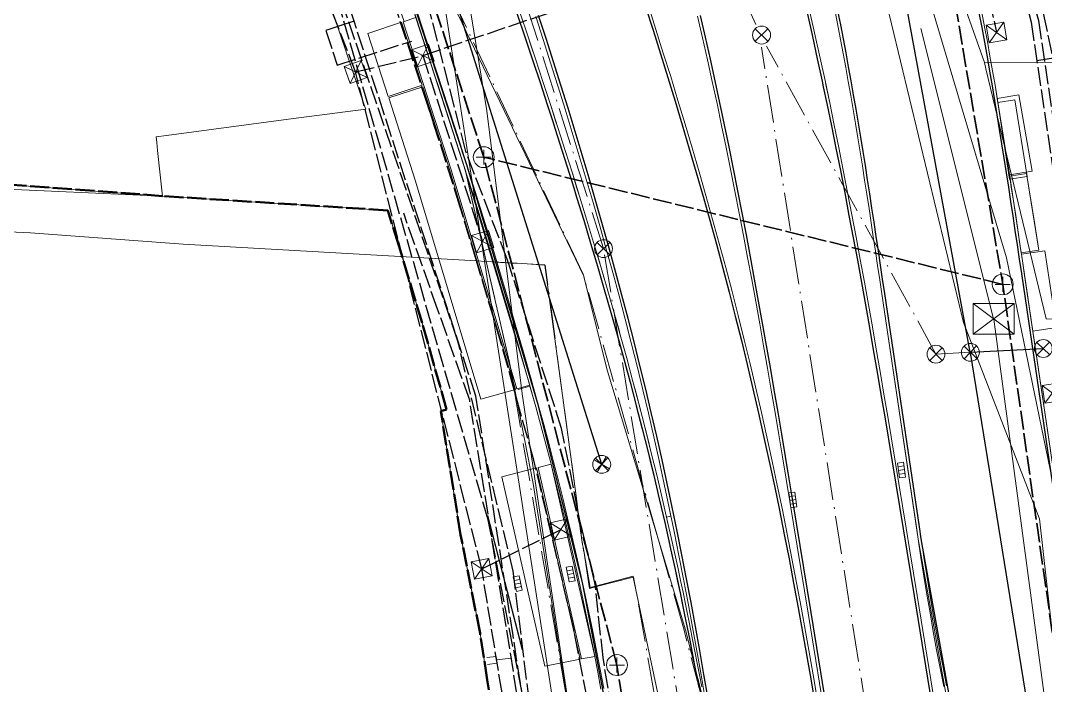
# Model space of a CAD drawing. Header units: metres. Extents: x 105014 to 106600, y 111320 to 118425.
# Drawn here: x 106058.5 to 106127.2, y 116612.7 to 116657.3 of the extents above; entities that cross this region are included whole.
import ezdxf

# ---------------------------------------------------------------- set-up
doc = ezdxf.new("R2010")
doc.units = ezdxf.units.M
doc.linetypes.add('DASHDOT', pattern=[3.556, 2.54, -0.508, 0, -0.508])
doc.linetypes.add('DASHED', pattern=[1.524, 1.27, -0.254])
for name, color, linetype, lineweight in [('00-BASE-LIMITE', 7, 'DASHED', 50), ('00-BASE-UE', 42, 'DASHED', 25), ('10-PAV-CALZADA-BRT', 12, 'CONTINUOUS', 30), ('10-PAV-CALZADA-MIXTA', 8, 'CONTINUOUS', 30), ('10-PAV-CICLORUTA', 76, 'CONTINUOUS', 18), ('10-PAV-SARDINEL', 252, 'CONTINUOUS', 13), ('20-EP-ZONA-DURA', 253, 'CONTINUOUS', 13), ('20-EP-ZONA-VERDE', 84, 'CONTINUOUS', 13), ('30-RED-ENEL-NODOS', 11, 'CONTINUOUS', 13), ('30-RED-ENEL-PROY', 1, 'DASHED', 25), ('30-RED-ETB-CAMARA', 151, 'CONTINUOUS', 13), ('30-RED-ETB-EXIST', 145, 'CONTINUOUS', 13), ('30-RED-ETB-PROY', 5, 'DASHED', 25), ('30-RED-MOVISTAR-PROY', 4, 'DASHED', 25), ('30-RED-VANTI-EXIST', 52, 'CONTINUOUS', 13), ('30-RED-VANTI-PROY', 2, 'DASHED', 25), ('30-RED-VANTI-RETIRO', 8, 'DASHDOT', 13), ('35-RH-ACUE-DOMICILIARIA', 152, 'CONTINUOUS', 9), ('35-RH-ACUE-MENOR-EXIST', 151, 'CONTINUOUS', 13), ('35-RH-ACUE-MENOR-PROY', 5, 'DASHED', 25), ('35-RH-PLUV-COLECTOR', 96, 'CONTINUOUS', 30), ('35-RH-PLUV-NODOS', 94, 'CONTINUOUS', 13), ('35-RH-PLUV-RETIRO', 8, 'DASHDOT', 13), ('35-RH-SUDS-ZONAS', 92, 'CONTINUOUS', 20), ('36-RH-SAN-COLECTOR-PROY', 6, 'DASHED', 35), ('36-RH-SAN-POZOS', 216, 'CONTINUOUS', 13), ('60-PREDIAL-LOTE', 42, 'CONTINUOUS', 13)]:
    doc.layers.add(name, color=color, linetype=linetype, lineweight=lineweight)

# ---------------------------------------------------------------- blocks, each defined once
blk = doc.blocks.new('CAM_ETB_T_13')
for p, q in [((-1.375, -1.025), (1.375, 1.025)), ((-1.375, 1.025), (1.375, -1.025))]:
    blk.add_line(p, q)
blk.add_lwpolyline([(-1.375, -1.025), (1.375, -1.025), (1.375, 1.025), (-1.375, 1.025)], close=True)
blk = doc.blocks.new('CAJA_ENEL')
for p, q in [((-0.6, -0.6), (0.6, 0.6)), ((-0.6, 0.6), (0.6, -0.6))]:
    blk.add_line(p, q)
blk.add_lwpolyline([(-0.6, -0.6), (0.6, -0.6), (0.6, 0.6), (-0.6, 0.6)], close=True)
blk = doc.blocks.new('POZO_SAN')
for p, q in [((-0.5, 0), (0.5, 0)), ((0, -0.5), (0, 0.5))]:
    blk.add_line(p, q)
blk.add_circle((0, 0), 0.7)
blk = doc.blocks.new('POZO_PLUV')
for p, q in [((-0.42, -0.42), (0.42, 0.42)), ((-0.42, 0.42), (0.42, -0.42))]:
    blk.add_line(p, q)
blk.add_circle((0, 0), 0.6)
blk = doc.blocks.new('SUMIDERO')
for p, q in [((-0.25, -0.2), (-0.25, 0.2)), ((0, -0.2), (0, 0.2)), ((0.25, -0.2), (0.25, 0.2))]:
    blk.add_line(p, q)
blk.add_lwpolyline([(-0.5, -0.2), (0.5, -0.2), (0.5, 0.2), (-0.5, 0.2)], close=True)

msp = doc.modelspace()

# ---------------------------------------------------------------- linework, layer by layer
at = {"layer": '00-BASE-LIMITE'}
msp.add_lwpolyline([(106089.8826, 116612.3989), (106089.7783, 116613.0699), (106089.7775, 116613.0745), (106089.2899, 116616.2107), (106087.9903, 116622.7863), (106086.6645, 116631.0865), (106087.0519, 116631.1863), (106085.4057, 116636.9987), (106083.8431, 116642.1699), (106083.1029, 116644.5293), (106068.0051, 116645.4951), (106031.1291, 116648.2261), (106030.0581, 116661.5073), (106044.1401, 116665.5891), (106050.5921, 116666.4351), (106050.6961, 116665.9681), (106070.8041, 116669.2491), (106070.7051, 116669.6061), (106074.1171, 116669.9719), (106070.7713, 116678.7111), (106064.4171, 116695.5329), (106059.2939, 116710.1099)], dxfattribs=at)
at = {"layer": '00-BASE-UE'}
msp.add_lwpolyline([(106089.8827, 116612.3989), (106089.7783, 116613.0699), (106089.7775, 116613.0745), (106089.2899, 116616.2107), (106087.9903, 116622.7863), (106086.6645, 116631.0865), (106087.0519, 116631.1863), (106085.4057, 116636.9987), (106083.8431, 116642.1699), (106083.1029, 116644.5293), (106068.0051, 116645.4951), (106031.1291, 116648.2261), (106030.0581, 116661.5073), (106044.1401, 116665.5891), (106050.5921, 116666.4351), (106050.6961, 116665.9681), (106070.8041, 116669.2491), (106070.7051, 116669.6061), (106074.1171, 116669.9719), (106070.7713, 116678.7111), (106064.4171, 116695.5329), (106059.2939, 116710.1099)], dxfattribs=at)
at = {"layer": '10-PAV-CALZADA-BRT'}
for points in [[(106100.3849, 116658.1785), (106100.8881, 116656.5995), (106101.3861, 116655.0179), (106101.8781, 116653.4337), (106102.3641, 116651.8467), (106102.8435, 116650.2571), (106103.3161, 116648.6647), (106103.7815, 116647.0695), (106104.2393, 116645.4711), (106104.6893, 116643.8699), (106105.1309, 116642.2655), (106105.5639, 116640.6581), (106105.9879, 116639.0475), (106106.4025, 116637.4337), (106106.8075, 116635.8165), (106107.2023, 116634.1963), (106107.5867, 116632.5737), (106107.9605, 116630.9491), (106108.3243, 116629.3231), (106108.6783, 116627.6957), (106109.0227, 116626.0669), (106109.3581, 116624.4371), (106109.6847, 116622.8061), (106110.0029, 116621.1743), (106110.3131, 116619.5417), (106110.6155, 116617.9085), (106110.9105, 116616.2745), (106111.1985, 116614.6401), (106111.4799, 116613.0053), (106111.7547, 116611.3701)], [(106104.5789, 116611.8315), (106104.3023, 116613.4393), (106104.0193, 116615.0453), (106103.7297, 116616.6493), (106103.4331, 116618.2513), (106103.1291, 116619.8513), (106102.8175, 116621.4489), (106102.4981, 116623.0443), (106102.1703, 116624.6371), (106101.8339, 116626.2275), (106101.4885, 116627.8153), (106101.1341, 116629.4001), (106100.7699, 116630.9821), (106100.3959, 116632.5611), (106100.0117, 116634.1377), (106099.6175, 116635.7125), (106099.2133, 116637.2853), (106098.7997, 116638.8567), (106098.3769, 116640.4263), (106097.9453, 116641.9943), (106097.5051, 116643.5607), (106097.0569, 116645.1255), (106096.6009, 116646.6889), (106096.1373, 116648.2507), (106095.6665, 116649.8113), (106095.1891, 116651.3705), (106094.7051, 116652.9285), (106094.2151, 116654.4855), (106093.7191, 116656.0413), (106093.2177, 116657.5961)], [(106119.1301, 116570.4085), (106111.4799, 116617.5825), (106111.2371, 116619.0789), (106110.9941, 116620.5749), (106110.7509, 116622.0701), (106110.5067, 116623.5645), (106110.2617, 116625.0579), (106110.0157, 116626.5489), (106109.7677, 116628.0403), (106109.5181, 116629.5309), (106109.2663, 116631.0203), (106109.0123, 116632.5089), (106108.7555, 116633.9963), (106108.4959, 116635.4825), (106108.2331, 116636.9675), (106107.9669, 116638.4511), (106107.6969, 116639.9335), (106107.4231, 116641.4147), (106107.1449, 116642.8943), (106106.8621, 116644.3723), (106106.5747, 116645.8489), (106106.2823, 116647.3237), (106105.9845, 116648.7969), (106105.6813, 116650.2681), (106105.3721, 116651.7375), (106105.0569, 116653.2051), (106104.7353, 116654.6705), (106104.4071, 116656.1339), (106104.0721, 116657.5951)], [(106111.2339, 116657.6819), (106111.5693, 116656.1865), (106111.8975, 116654.6903), (106112.2191, 116653.1931), (106112.2976, 116652.8196), (106112.5341, 116651.6953), (106112.8431, 116650.1969), (106113.1461, 116648.6979), (106113.4435, 116647.1983), (106113.7355, 116645.6985), (106114.0223, 116644.1983), (106114.3043, 116642.6979), (106114.5819, 116641.1971), (106114.8553, 116639.6963), (106115.1245, 116638.1955), (106115.3901, 116636.6947), (106115.6523, 116635.1939), (106115.9113, 116633.6931), (106116.1675, 116632.1927), (106116.4211, 116630.6923), (106116.6723, 116629.1921), (106116.9215, 116627.6925), (106117.1693, 116626.1915), (106117.4151, 116624.6929), (106117.6599, 116623.1947), (106117.9037, 116621.6969), (106118.1467, 116620.1997), (106118.3895, 116618.7031), (106126.0399, 116571.5291)]]:
    msp.add_lwpolyline(points, dxfattribs=at)
at = {"layer": '10-PAV-CALZADA-MIXTA'}
for points in [[(106111.0874, 116517.3245), (106105.0203, 116562.8403), (106101.9163, 116585.1384), (106098.4823, 116607.3881), (106096.1801, 116619.4817), (106093.2147, 116631.4299), (106088.4041, 116647.5769), (106083.4337, 116662.7378), (106082.8061, 116664.6003), (106082.2815, 116666.1021), (106081.8867, 116667.2303), (106081.6481, 116667.8397), (106076.311, 116683.0887), (106076.2751, 116683.2059), (106075.0133, 116686.7964), (106074.7388, 116687.5771), (106074.3866, 116688.5793), (106074.3818, 116688.5929), (106070.8847, 116698.5435), (106070.8809, 116698.5543), (106064.2004, 116717.5623)], [(106121.065, 116610.2181), (106118.8591, 116622.5277), (106118.7391, 116623.3366), (106116.4213, 116638.9585), (106116.2791, 116639.9157), (106116.1369, 116640.8721), (106115.9943, 116641.8277), (106115.8515, 116642.7809), (106115.7075, 116643.7345), (106115.5623, 116644.6871), (106115.4159, 116645.6385), (106115.2679, 116646.5891), (106115.1179, 116647.5385), (106114.9661, 116648.4869), (106114.8119, 116649.4341), (106114.6551, 116650.3803), (106114.4955, 116651.3251), (106114.3331, 116652.2685), (106114.1673, 116653.2107), (106113.9981, 116654.1515), (106113.8251, 116655.0907), (106113.6483, 116656.0285), (106113.4673, 116656.9649), (106113.2819, 116657.8995)], [(106091.7868, 116657.6902), (106092.3002, 116656.1612), (106092.5045, 116655.5494), (106092.8096, 116654.631), (106093.315, 116653.0992), (106093.8156, 116651.566), (106094.1666, 116650.4817), (106094.3116, 116650.0312), (106094.8024, 116648.4948), (106095.2874, 116646.9567), (106095.5757, 116646.0328), (106095.7666, 116645.4166), (106096.2396, 116643.8746), (106096.706, 116642.3306), (106097.0961, 116641.0203), (106097.1658, 116640.7844), (106097.6184, 116639.2365), (106098.063, 116637.686), (106098.4131, 116636.4442), (106098.4998, 116636.1334), (106098.9285, 116634.5786), (106099.3484, 116633.0214), (106099.7601, 116631.4617), (106099.7661, 116631.4387), (106100.162, 116629.8996), (106100.5542, 116628.3352), (106100.9367, 116626.7685), (106101.3087, 116625.199), (106101.6709, 116623.6272), (106102.0183, 116622.0767), (106102.0234, 116622.0533), (106102.3662, 116620.4774), (106102.7006, 116618.8994), (106103.026, 116617.3198), (106103.0901, 116617.0037), (106103.3432, 116615.7383), (106103.6524, 116614.1553), (106103.9534, 116612.5707)], [(106122.7341, 116657.7637), (106122.9187, 116656.7853), (106123.0987, 116655.8077), (106123.2743, 116654.8309), (106123.4461, 116653.8549), (106123.6139, 116652.8801), (106123.7783, 116651.9061), (106123.9395, 116650.9333), (106124.0977, 116649.9617), (106124.2533, 116648.9911), (106124.4063, 116648.0217), (106124.5569, 116647.0537), (106124.7057, 116646.0871), (106124.8529, 116645.1217), (106124.9985, 116644.1577), (106125.1431, 116643.1927), (106125.2865, 116642.2325), (106125.4289, 116641.2737), (106125.5745, 116640.2935), (106128.0095, 116623.8816)]]:
    msp.add_lwpolyline(points, dxfattribs=at)
at = {"layer": '10-PAV-CICLORUTA'}
for points in [[(106085.4209, 116652.9127), (106083.1389, 116652.1695), (106081.7583, 116656.3897), (106084.0329, 116657.1429), (106085.4209, 116652.9127)], [(106087.2609, 116647.2121), (106091.6587, 116632.5397), (106089.3481, 116631.8905), (106084.9745, 116646.4827), (106083.1699, 116652.0743), (106085.4519, 116652.8177), (106087.2609, 116647.2121)], [(106095.9987, 116614.4529), (106093.6435, 116613.9919), (106090.7621, 116626.6765), (106093.0845, 116627.2819), (106095.9987, 116614.4529)]]:
    msp.add_lwpolyline(points, close=True, dxfattribs=at)
at = {"layer": '10-PAV-SARDINEL'}
for points in [[(106120.3686, 116612.6303), (106120.1293, 116613.8592), (106119.8973, 116615.0894), (106119.6728, 116616.3213), (106119.4557, 116617.5541), (106119.2459, 116618.7883), (106119.0436, 116620.0238), (106118.8487, 116621.2605), (106118.6614, 116622.4981), (106118.5413, 116623.3073), (106116.2235, 116638.9291), (106116.0813, 116639.8863), (106115.9391, 116640.8427), (106115.7965, 116641.7982), (106115.6537, 116642.7512), (106115.5098, 116643.7045), (106115.3646, 116644.6569), (106115.2183, 116645.6079), (106115.0704, 116646.5581), (106114.9204, 116647.5071), (106114.7687, 116648.4551), (106114.6147, 116649.4006), (106114.4579, 116650.3472), (106114.2984, 116651.2915), (106114.1361, 116652.2342), (106113.9704, 116653.1757), (106113.8014, 116654.1157), (106113.6285, 116655.0541), (106113.4519, 116655.991), (106113.271, 116656.9265), (106113.0858, 116657.8599)], [(106113.2819, 116657.8995), (106113.4673, 116656.9649), (106113.6483, 116656.0285), (106113.8251, 116655.0907), (106113.9981, 116654.1515), (106114.1673, 116653.2107), (106114.3331, 116652.2685), (106114.4955, 116651.3251), (106114.6551, 116650.3803), (106114.8119, 116649.4341), (106114.9661, 116648.4869), (106115.1179, 116647.5385), (106115.2679, 116646.5891), (106115.4159, 116645.6385), (106115.5623, 116644.6871), (106115.7075, 116643.7345), (106115.8515, 116642.7809), (106115.9943, 116641.8277), (106116.1369, 116640.8721), (106116.2791, 116639.9157), (106116.4213, 116638.9585), (106118.7391, 116623.3366), (106118.8591, 116622.5277), (106119.0464, 116621.291), (106119.2411, 116620.0555), (106119.4432, 116618.8212), (106119.6527, 116617.5882), (106119.8697, 116616.3564), (106120.094, 116615.1259), (106120.3257, 116613.8968), (106120.5648, 116612.6691)], [(106097.3977, 116612.459), (106097.1574, 116613.7313), (106096.9097, 116615.0023), (106096.6546, 116616.2718), (106096.3922, 116617.5398), (106096.1224, 116618.8063), (106095.8453, 116620.0711), (106095.5608, 116621.3343), (106095.269, 116622.5959), (106094.9699, 116623.8558), (106094.6635, 116625.1138), (106094.3497, 116626.3701), (106094.0287, 116627.6246), (106093.7004, 116628.8771), (106093.3648, 116630.128), (106093.022, 116631.3765), (106092.5176, 116633.1784), (106092.0057, 116634.9784), (106091.4863, 116636.7762), (106090.9594, 116638.5718), (106090.4251, 116640.3652), (106089.8834, 116642.1564), (106089.3342, 116643.9453), (106088.7776, 116645.7319), (106088.2136, 116647.5162), (106087.4008, 116650.0474), (106086.5819, 116652.5768), (106085.7567, 116655.1042), (106084.9254, 116657.6296)], [(106085.1152, 116657.6923), (106085.9467, 116655.1665), (106086.772, 116652.6386), (106087.5912, 116650.1088), (106088.4041, 116647.5769), (106088.9684, 116645.7918), (106089.5253, 116644.0044), (106090.0747, 116642.2147), (106090.6167, 116640.4227), (106091.1512, 116638.6285), (106091.6783, 116636.8321), (106092.1979, 116635.0335), (106092.7101, 116633.2328), (106093.2147, 116631.4299), (106093.5578, 116630.1801), (106093.8937, 116628.9284), (106094.2223, 116627.6747), (106094.5436, 116626.4191), (106094.8576, 116625.1617), (106095.1643, 116623.9025), (106095.4637, 116622.6415), (106095.7558, 116621.3788), (106096.0405, 116620.1145), (106096.3179, 116618.8485), (106096.5879, 116617.5809), (106096.8506, 116616.3117), (106097.1059, 116615.0411), (106097.3538, 116613.769), (106097.5943, 116612.4955)], [(106103.9534, 116612.5707), (106103.8039, 116613.3632), (106103.6524, 116614.1553), (106103.4988, 116614.947), (106103.3432, 116615.7383), (106103.0901, 116617.0037), (106103.026, 116617.3198), (106102.8644, 116618.1098), (106102.7006, 116618.8994), (106102.5345, 116619.6886), (106102.3662, 116620.4774), (106102.1959, 116621.2656), (106102.0234, 116622.0533), (106102.0183, 116622.0767), (106101.8458, 116622.8522), (106101.6709, 116623.6272), (106101.4911, 116624.4134), (106101.3087, 116625.199), (106101.1239, 116625.984), (106100.9367, 116626.7685), (106100.7467, 116627.5522), (106100.5542, 116628.3352), (106100.3593, 116629.1177), (106100.162, 116629.8996), (106099.9653, 116630.6695), (106099.7661, 116631.4387), (106099.7601, 116631.4617), (106099.5553, 116632.2418), (106099.3484, 116633.0214), (106099.1395, 116633.8003), (106098.9285, 116634.5786), (106098.7152, 116635.3563), (106098.4998, 116636.1334), (106098.4131, 116636.4442), (106098.063, 116637.686), (106097.8417, 116638.4615), (106097.6184, 116639.2365), (106097.3931, 116640.0107), (106097.1658, 116640.7844), (106097.0961, 116641.0203), (106096.706, 116642.3306), (106096.2396, 116643.8746), (106095.7666, 116645.4166), (106095.5757, 116646.0328), (106095.2874, 116646.9567), (106094.8024, 116648.4948), (106094.3116, 116650.0312), (106094.1666, 116650.4817), (106093.8156, 116651.566), (106093.315, 116653.0992), (106092.8096, 116654.631), (106092.5045, 116655.5494), (106092.3002, 116656.1612), (106091.7868, 116657.6902)], [(106091.9763, 116657.7541), (106092.4899, 116656.2247), (106092.6943, 116655.6126), (106092.9995, 116654.6939), (106093.505, 116653.1616), (106094.0058, 116651.6279), (106094.357, 116650.5432), (106094.5021, 116650.0923), (106094.993, 116648.5553), (106095.4782, 116647.0166), (106095.7667, 116646.0922), (106095.9577, 116645.4756), (106096.431, 116643.9329), (106096.8976, 116642.3881), (106097.2879, 116641.0772), (106097.3577, 116640.841), (106097.5851, 116640.0669), (106097.8105, 116639.2922), (106098.034, 116638.5167), (106098.2554, 116637.7406), (106098.6057, 116636.4982), (106098.6925, 116636.187), (106098.908, 116635.4095), (106099.1215, 116634.6312), (106099.3327, 116633.8524), (106099.5417, 116633.073), (106099.7487, 116632.2929), (106099.9536, 116631.5124), (106099.9597, 116631.489), (106100.159, 116630.7193), (106100.3559, 116629.9488), (106100.5534, 116629.1664), (106100.7484, 116628.3832), (106100.941, 116627.5996), (106101.1312, 116626.8153), (106101.3186, 116626.0302), (106101.5035, 116625.2445), (106101.686, 116624.4583), (106101.866, 116623.6715), (106102.041, 116622.896), (106102.2136, 116622.1197), (106102.2188, 116622.096), (106102.3914, 116621.3081), (106102.5618, 116620.5194), (106102.7302, 116619.7301), (106102.8964, 116618.9403), (106103.0603, 116618.1502), (106103.222, 116617.3597), (106103.2862, 116617.0432), (106103.5394, 116615.7772), (106103.6951, 116614.9854), (106103.8488, 116614.1932), (106104.0004, 116613.4006), (106104.15, 116612.6077)], [(106104.3818, 116611.798), (106104.1053, 116613.405), (106103.8224, 116615.0102), (106103.533, 116616.6134), (106103.2365, 116618.2145), (106102.9327, 116619.8135), (106102.6212, 116621.4106), (106102.3021, 116623.0045), (106101.9745, 116624.5963), (106101.6384, 116626.1856), (106101.2997, 116627.7467), (106101.2932, 116627.7723), (106101.2914, 116627.7806), (106100.9391, 116629.3559), (106100.5752, 116630.9366), (106100.2015, 116632.5144), (106099.8174, 116634.0902), (106099.4237, 116635.6633), (106099.0198, 116637.235), (106098.6065, 116638.8053), (106098.1839, 116640.3738), (106097.7527, 116641.9407), (106097.3127, 116643.5061), (106096.8648, 116645.07), (106096.4091, 116646.6325), (106095.9457, 116648.1934), (106095.4752, 116649.7531), (106094.998, 116651.3116), (106094.5142, 116652.8689), (106094.0244, 116654.4252), (106093.5287, 116655.9803), (106093.0275, 116657.5344)], [(106093.2177, 116657.5961), (106093.7191, 116656.0413), (106094.2151, 116654.4855), (106094.7051, 116652.9285), (106095.1891, 116651.3705), (106095.6665, 116649.8113), (106096.1373, 116648.2507), (106096.6009, 116646.6889), (106097.0569, 116645.1255), (106097.5051, 116643.5607), (106097.9453, 116641.9943), (106098.3769, 116640.4263), (106098.7997, 116638.8567), (106099.2133, 116637.2853), (106099.6175, 116635.7125), (106100.0117, 116634.1377), (106100.3959, 116632.5611), (106100.7699, 116630.9821), (106101.1341, 116629.4001), (106101.4885, 116627.8153), (106101.8339, 116626.2275), (106102.1703, 116624.6371), (106102.4981, 116623.0443), (106102.8175, 116621.4489), (106103.1291, 116619.8513), (106103.4331, 116618.2513), (106103.7297, 116616.6493), (106104.0193, 116615.0453), (106104.3023, 116613.4393), (106104.5789, 116611.8315)], [(106126.0399, 116571.5291), (106118.3895, 116618.7031), (106118.1467, 116620.1997), (106117.9037, 116621.6969), (106117.6599, 116623.1947), (106117.4151, 116624.6929), (106117.1693, 116626.1915), (106116.9215, 116627.6925), (106116.6723, 116629.1921), (106116.4211, 116630.6923), (106116.1675, 116632.1927), (106115.9113, 116633.6931), (106115.6523, 116635.1939), (106115.3901, 116636.6947), (106115.1245, 116638.1955), (106114.8553, 116639.6963), (106114.5819, 116641.1971), (106114.3043, 116642.6979), (106114.0223, 116644.1983), (106113.7355, 116645.6985), (106113.4435, 116647.1983), (106113.1461, 116648.6979), (106112.8431, 116650.1969), (106112.5341, 116651.6953), (106112.2976, 116652.8196), (106112.2191, 116653.1931), (106111.8975, 116654.6903), (106111.5693, 116656.1865), (106111.2339, 116657.6819)], [(106111.429, 116657.7262), (106111.7646, 116656.2299), (106112.093, 116654.7328), (106112.4147, 116653.2347), (106112.4933, 116652.8608), (106112.7299, 116651.7361), (106113.0391, 116650.2369), (106113.3422, 116648.7372), (106113.6398, 116647.2369), (106113.9319, 116645.7364), (106114.2188, 116644.2356), (106114.501, 116642.7346), (106114.7787, 116641.2332), (106115.0522, 116639.7319), (106115.3214, 116638.2306), (106115.5871, 116636.7294), (106115.8494, 116635.2281), (106116.1084, 116633.727), (106116.3647, 116632.2262), (106116.6184, 116630.7255), (106116.8696, 116629.225), (106117.1188, 116627.7252), (106117.3667, 116626.224), (106117.6125, 116624.7253), (106117.8573, 116623.2269), (106118.1011, 116621.729), (106118.3441, 116620.2317), (106118.5869, 116618.7351), (106126.2373, 116571.5611)], [(106128.0095, 116623.8816), (106125.5745, 116640.2935), (106125.4289, 116641.2737), (106125.2865, 116642.2325), (106125.1431, 116643.1927), (106124.9985, 116644.1577), (106124.8529, 116645.1217), (106124.7057, 116646.0871), (106124.5569, 116647.0537), (106124.4063, 116648.0217), (106124.2533, 116648.9911), (106124.0977, 116649.9617), (106123.9395, 116650.9333), (106123.7783, 116651.9061), (106123.6139, 116652.8801), (106123.4461, 116653.8549), (106123.2743, 116654.8309), (106123.0987, 116655.8077), (106122.9187, 116656.7853), (106122.7341, 116657.7637)], [(106122.9306, 116657.8013), (106123.1153, 116656.822), (106123.2955, 116655.8435), (106123.4712, 116654.866), (106123.6432, 116653.8892), (106123.8111, 116652.9137), (106123.9756, 116651.9391), (106124.1369, 116650.9657), (106124.2952, 116649.9936), (106124.4509, 116649.0226), (106124.6039, 116648.0527), (106124.7546, 116647.0843), (106124.9034, 116646.1174), (106125.0507, 116645.1517), (106125.1963, 116644.1875), (106125.3409, 116643.2223), (106125.4843, 116642.262), (106125.6267, 116641.3031), (106125.7723, 116640.3229), (106128.2073, 116623.911)]]:
    msp.add_lwpolyline(points, dxfattribs=at)
at = {"layer": '20-EP-ZONA-DURA'}
for points in [[(106083.9393, 116657.9441), (106084.194, 116657.1963), (106084.1281, 116657.1745), (106087.3561, 116647.2425), (106091.7549, 116632.5667), (106091.8264, 116632.5868), (106091.8393, 116632.5373), (106092.6386, 116632.7462), (106093.022, 116631.3765), (106093.3648, 116630.128), (106093.7004, 116628.8771), (106094.0287, 116627.6246), (106094.0523, 116627.5343), (106093.1811, 116627.3071), (106096.0969, 116614.4721), (106096.9801, 116614.6451), (106097.1574, 116613.7313), (106097.3977, 116612.459)], [(106127.9175, 116625.8645), (106126.3471, 116636.4487), (106127.9297, 116636.6835), (106127.1547, 116641.8255), (106125.5843, 116641.5887), (106125.5697, 116641.6877), (106126.7453, 116641.8611), (106126.4687, 116643.5931), (106126.2953, 116644.6793), (106125.9253, 116646.9961), (106124.7959, 116646.8157), (106124.7807, 116646.9147), (106126.3041, 116647.1579), (106125.3997, 116652.2787), (106123.9613, 116652.0245), (106123.8111, 116652.9137), (106123.6432, 116653.8892), (106123.4712, 116654.866), (106123.2955, 116655.8435), (106123.1153, 116656.822), (106122.9306, 116657.8013)], [(106089.8826, 116612.3989), (106089.7783, 116613.0699), (106089.7775, 116613.0745), (106089.2899, 116616.2107), (106087.9903, 116622.7863), (106086.6645, 116631.0865), (106087.0519, 116631.1863), (106085.4057, 116636.9987), (106083.8431, 116642.1699), (106083.1029, 116644.5293), (106068.0051, 116645.4951), (106031.1291, 116648.2261)]]:
    msp.add_lwpolyline(points, dxfattribs=at)
for points in [[(106081.7583, 116656.3897), (106083.1389, 116652.1695), (106085.4209, 116652.9127), (106084.0329, 116657.1429), (106081.7583, 116656.3897)], [(106085.4519, 116652.8177), (106083.1699, 116652.0743), (106084.9745, 116646.4827), (106089.3481, 116631.8905), (106091.6587, 116632.5397), (106087.2609, 116647.2121), (106085.4519, 116652.8177)], [(106093.6435, 116613.9919), (106095.9987, 116614.4529), (106093.0845, 116627.2819), (106090.7621, 116626.6765), (106093.6435, 116613.9919)]]:
    msp.add_lwpolyline(points, close=True, dxfattribs=at)
at = {"layer": '20-EP-ZONA-VERDE'}
for points in [[(106111.9521, 116611.4029), (106111.6769, 116613.0389), (106111.3955, 116614.6745), (106111.1075, 116616.3097), (106110.8123, 116617.9443), (106110.5097, 116619.5787), (106110.1993, 116621.2121), (106109.8809, 116622.8449), (106109.5541, 116624.4769), (106109.2185, 116626.1077), (106108.8737, 116627.7375), (106108.5195, 116629.3661), (106108.1555, 116630.9935), (106107.7815, 116632.6191), (106107.3969, 116634.2431), (106107.0017, 116635.8645), (106106.5965, 116637.4829), (106106.1815, 116639.0979), (106105.7571, 116640.7095), (106105.3239, 116642.3181), (106104.8819, 116643.9235), (106104.4317, 116645.5259), (106103.9737, 116647.1249), (106103.5079, 116648.7213), (106103.0351, 116650.3145), (106102.5555, 116651.9049), (106102.0693, 116653.4927), (106101.5769, 116655.0775), (106101.0789, 116656.6599), (106100.5753, 116658.2395)], [(106113.0859, 116657.8599), (106113.2709, 116656.9263), (106113.4519, 116655.9911), (106113.6285, 116655.0541), (106113.8013, 116654.1157), (106113.9705, 116653.1757), (106114.1361, 116652.2343), (106114.2985, 116651.2913), (106114.4579, 116650.3473), (106114.6145, 116649.4017), (106114.7687, 116648.4551), (106114.9205, 116647.5071), (106115.0703, 116646.5581), (106115.2183, 116645.6079), (106115.3647, 116644.6567), (106115.5097, 116643.7045), (106115.6537, 116642.7513), (106115.7965, 116641.7983), (106115.9391, 116640.8427), (106116.0813, 116639.8863), (106116.2235, 116638.9291), (106118.6613, 116622.4983), (106120.8693, 116610.177)], [(106093.0273, 116657.5345), (106093.5287, 116655.9803), (106094.0243, 116654.4251), (106094.5143, 116652.8689), (106094.9979, 116651.3117), (106095.4753, 116649.7531), (106095.9457, 116648.1935), (106096.4089, 116646.6323), (106096.8647, 116645.0699), (106097.3127, 116643.5061), (106097.7525, 116641.9407), (106098.1839, 116640.3737), (106098.6063, 116638.8053), (106099.0197, 116637.2351), (106099.4237, 116635.6633), (106099.8177, 116634.0897), (106100.2015, 116632.5143), (106100.5751, 116630.9367), (106100.9391, 116629.3559), (106101.2933, 116627.7721), (106101.6383, 116626.1855), (106101.9745, 116624.5963), (106102.0885, 116624.0423), (106101.7947, 116623.9819), (106101.5037, 116625.2445), (106101.1311, 116626.8151), (106100.7485, 116628.3833), (106100.3559, 116629.9491), (106099.9537, 116631.5121), (106099.5421, 116633.0729), (106099.1217, 116634.6313), (106098.6927, 116636.1871), (106098.2555, 116637.7407), (106097.8105, 116639.2921), (106097.3577, 116640.8411), (106096.8979, 116642.3881), (106096.4313, 116643.9329), (106095.9579, 116645.4757), (106095.4785, 116647.0165), (106094.9931, 116648.5555), (106094.5023, 116650.0925), (106094.0063, 116651.6279), (106093.5053, 116653.1617), (106092.9999, 116654.6939), (106092.4901, 116656.2247), (106091.9767, 116657.7543)], [(106103.8773, 116657.5499), (106104.2121, 116656.0897), (106104.5401, 116654.6273), (106104.8615, 116653.1627), (106105.1765, 116651.6961), (106105.4855, 116650.2273), (106105.7885, 116648.7567), (106106.0861, 116647.2843), (106106.3785, 116645.8103), (106106.6659, 116644.3345), (106106.9483, 116642.8569), (106107.2263, 116641.3779), (106107.5001, 116639.8975), (106107.7701, 116638.4155), (106108.0361, 116636.9323), (106108.2989, 116635.4479), (106108.5585, 116633.9621), (106108.8151, 116632.4751), (106109.0691, 116630.9869), (106109.3209, 116629.4977), (106109.5705, 116628.0073), (106109.8183, 116626.5161), (106110.0643, 116625.0257), (106110.3093, 116623.5321), (106110.5533, 116622.0379), (106110.7967, 116620.5429), (106111.0397, 116619.0469), (106111.2823, 116617.5505), (106118.9327, 116570.3765)], [(106126.2373, 116571.5611), (106118.5869, 116618.7351), (106118.3443, 116620.2317), (106118.1011, 116621.7291), (106117.8573, 116623.2269), (106117.6125, 116624.7253), (106117.3665, 116626.2241), (106117.1189, 116627.7251), (106116.8697, 116629.2251), (106116.6183, 116630.7255), (106116.3647, 116632.2261), (106116.1085, 116633.7269), (106115.8493, 116635.2281), (106115.5871, 116636.7293), (106115.3213, 116638.2305), (106115.0521, 116639.7319), (106114.7787, 116641.2333), (106114.5011, 116642.7345), (106114.2187, 116644.2355), (106113.9319, 116645.7363), (106113.6397, 116647.2369), (106113.3423, 116648.7371), (106113.0391, 116650.2369), (106112.7299, 116651.7361), (106112.4147, 116653.2347), (106112.0929, 116654.7327), (106111.7645, 116656.2299), (106111.4289, 116657.7263)]]:
    msp.add_lwpolyline(points, dxfattribs=at)
for points in [[(106088.2137, 116647.5161), (106092.6213, 116632.8101), (106091.7549, 116632.5667), (106087.3561, 116647.2425), (106084.1281, 116657.1745), (106084.9825, 116657.4575), (106088.2137, 116647.5161)], [(106126.3041, 116647.1579), (106124.7807, 116646.9147), (106123.9613, 116652.0245), (106125.3997, 116652.2787), (106126.3041, 116647.1579)], [(106126.7453, 116641.8611), (106125.5697, 116641.6877), (106124.7959, 116646.8157), (106125.9253, 116646.9961), (106126.7453, 116641.8611)], [(106127.9297, 116636.6835), (106126.3471, 116636.4487), (106125.5843, 116641.5887), (106127.1547, 116641.8255), (106127.9297, 116636.6835)], [(106096.9801, 116614.6451), (106096.0969, 116614.4721), (106093.1811, 116627.3071), (106094.0523, 116627.5343), (106096.9801, 116614.6451)]]:
    msp.add_lwpolyline(points, close=True, dxfattribs=at)
at = {"layer": '30-RED-ENEL-PROY'}
for points in [[(106080.9509, 116653.8083), (106074.3987, 116670.5495)], [(106133.0259, 116629.6795), (106124.7929, 116668.4625)], [(106121.4987, 116667.6481), (106123.9131, 116656.4493)], [(106085.4525, 116654.9037), (106101.2699, 116660.2671)], [(106080.9509, 116653.8083), (106085.4525, 116654.9037)], [(106085.4525, 116654.9037), (106089.4593, 116642.4413)], [(106089.4051, 116620.5103), (106080.9509, 116653.8083)], [(106089.4051, 116620.5103), (106094.7093, 116623.1515)], [(106091.9941, 116604.6813), (106089.4051, 116620.5103)]]:
    msp.add_lwpolyline(points, dxfattribs=at)
at = {"layer": '30-RED-ETB-EXIST'}
for points in [[(106123.717, 116637.271), (106118.836, 116656.727)], [(106131.299, 116581.035), (106131.132, 116582.056), (106123.724, 116637.244), (106123.717, 116637.271)]]:
    msp.add_lwpolyline(points, dxfattribs=at)
at = {"layer": '30-RED-ETB-PROY'}
msp.add_lwpolyline([(106097.168, 116586.298), (106097.074, 116586.895), (106089.834, 116623.787), (106079.4, 116659.837), (106079.245, 116660.419)], dxfattribs=at)
at = {"layer": '30-RED-MOVISTAR-PROY'}
msp.add_lwpolyline([(106104.4082, 116516.2904), (106091.5141, 116620.3617), (106087.8027, 116635.7793), (106079.3735, 116660.4357)], dxfattribs=at)
at = {"layer": '30-RED-VANTI-EXIST'}
for points in [[(106096.2417, 116640.1241), (106084.9785, 116663.5559), (106079.1739, 116677.1494)], [(106079.6205, 116670.063), (106079.7021, 116670.0505), (106082.2095, 116666.0965), (106085.7299, 116655.2133), (106086.0633, 116654.1778)], [(106086.0633, 116654.1778), (106086.2425, 116653.6209)], [(106086.2425, 116653.6209), (106086.2896, 116653.4748)], [(106086.2896, 116653.4748), (106086.4732, 116652.9043)], [(106086.4732, 116652.9043), (106088.2895, 116647.2621), (106089.7073, 116641.103)], [(106089.051, 116641.1405), (106069.3857, 116642.2637), (106059.1563, 116643.0179), (106047.6475, 116643.5555), (106042.5881, 116643.7153), (106043.7925, 116623.8575), (106045.4257, 116624.0403)], [(106089.7073, 116641.103), (106089.051, 116641.1405)], [(106089.7073, 116641.103), (106091.2649, 116634.3365)], [(106090.4293, 116641.0618), (106089.7073, 116641.103)], [(106090.5501, 116641.0549), (106090.4293, 116641.0618)], [(106090.667, 116641.0482), (106090.5501, 116641.0549)], [(106090.7864, 116641.0414), (106090.667, 116641.0482)], [(106090.9221, 116641.0337), (106090.7864, 116641.0414)], [(106091.0892, 116641.0241), (106090.9221, 116641.0337)], [(106091.1031, 116641.0233), (106091.0892, 116641.0241)], [(106091.1926, 116641.0182), (106091.1031, 116641.0233)], [(106091.2702, 116641.0138), (106091.1926, 116641.0182)], [(106091.4059, 116641.006), (106091.2702, 116641.0138)], [(106091.5253, 116640.9992), (106091.4059, 116641.006)], [(106091.6422, 116640.9925), (106091.5253, 116640.9992)], [(106091.7632, 116640.9856), (106091.6422, 116640.9925)], [(106092.4447, 116640.9467), (106091.7632, 116640.9856)], [(106093.6285, 116640.8791), (106092.4447, 116640.9467)], [(106093.6285, 116640.8791), (106093.6317, 116640.8551)], [(106093.6317, 116640.8551), (106095.7682, 116625.0519)], [(106096.3029, 116639.9082), (106096.2569, 116640.0925), (106096.2417, 116640.1241)], [(106101.2296, 116622.5227), (106097.8367, 116633.7629), (106096.3029, 116639.9082)], [(106091.2649, 116634.3365), (106091.7308, 116631.9595)], [(106091.7308, 116631.9595), (106092.8545, 116626.2263), (106094.5325, 116615.5457), (106095.0707, 116612.0257)], [(106095.7682, 116625.0519), (106095.849, 116624.4479)], [(106095.8519, 116624.4295), (106095.849, 116624.4479)], [(106095.8519, 116624.4295), (106096.0388, 116623.0502)], [(106089.7915, 116624.0841), (106092.1161, 116615.0885)], [(106089.7915, 116624.0841), (106092.1161, 116615.0885)], [(106089.8093, 116624.0951), (106092.1339, 116615.0993)], [(106096.0388, 116623.0502), (106096.0959, 116622.6277)], [(106096.0959, 116622.6277), (106096.1247, 116622.4147)], [(106096.1247, 116622.4147), (106096.1487, 116622.2371), (106096.1637, 116622.1517)], [(106096.1637, 116622.1517), (106096.1954, 116621.9724)], [(106105.9426, 116605.0473), (106103.0677, 116616.4333), (106101.2296, 116622.5227)], [(106096.1954, 116621.9724), (106096.2383, 116621.7292)], [(106096.2383, 116621.7292), (106096.6745, 116619.2557), (106097.02, 116619.3466)], [(106097.02, 116619.3466), (106099.5449, 116620.0115), (106099.5579, 116619.9504)], [(106099.5579, 116619.9504), (106099.7356, 116619.1116)], [(106099.7356, 116619.1116), (106101.5023, 116610.7735), (106103.5428, 116597.6525)]]:
    msp.add_lwpolyline(points, dxfattribs=at)
at = {"layer": '30-RED-VANTI-PROY'}
for points in [[(106091.1768, 116641.0674), (106091.1171, 116641.2529), (106088.3311, 116648.4873), (106084.9605, 116661.6405), (106080.2867, 116673.9859), (106079.1739, 116677.1494)], [(106085.7694, 116651.6359), (106081.7299, 116663.9325), (106079.6205, 116670.063)], [(106085.8073, 116651.5206), (106085.7694, 116651.6359)], [(106085.8439, 116651.4091), (106085.8073, 116651.5206)], [(106085.8812, 116651.2955), (106085.8439, 116651.4091)], [(106085.9236, 116651.1663), (106085.8812, 116651.2955)], [(106085.9736, 116651.0134), (106085.9659, 116651.0377), (106085.9236, 116651.1663)], [(106085.9812, 116650.9895), (106085.9736, 116651.0134)], [(106086.0308, 116650.8339), (106085.9812, 116650.9895)], [(106086.072, 116650.7043), (106086.0308, 116650.8339)], [(106086.1084, 116650.5902), (106086.072, 116650.7043)], [(106086.144, 116650.4783), (106086.1084, 116650.5902)], [(106086.1808, 116650.3628), (106086.144, 116650.4783)], [(106089.051, 116641.1405), (106087.9439, 116644.8253), (106086.1808, 116650.3628)], [(106091.576, 116632.513), (106090.6667, 116635.7633), (106089.051, 116641.1405)], [(106091.1926, 116641.0182), (106091.1768, 116641.0674)], [(106091.2149, 116640.9486), (106091.1926, 116641.0182)], [(106095.849, 116624.4479), (106094.7609, 116629.9169), (106091.2149, 116640.9486)], [(106091.7308, 116631.9595), (106091.576, 116632.513)], [(106098.0872, 116593.6992), (106098.1191, 116596.7497), (106098.1599, 116601.5387), (106096.7625, 116610.3389), (106095.5127, 116616.7443), (106092.8985, 116627.7853), (106091.7308, 116631.9595)], [(106095.8519, 116624.4295), (106095.849, 116624.4479)], [(106096.1489, 116623.0663), (106096.0075, 116623.6491), (106095.8519, 116624.4295)], [(106096.1949, 116622.8766), (106096.1489, 116623.0663)], [(106096.4626, 116621.7733), (106096.1949, 116622.8766)], [(106096.4653, 116621.7623), (106096.4626, 116621.7733)], [(106097.02, 116619.3466), (106096.9949, 116619.5797), (106096.4653, 116621.7623)], [(106097.0248, 116619.3014), (106097.02, 116619.3466)], [(106108.568, 116539.7551), (106107.6953, 116547.8387), (106106.8139, 116551.3101), (106103.4933, 116576.4847), (106100.7605, 116595.0223), (106099.6159, 116601.9911), (106097.5349, 116614.5613), (106097.0248, 116619.3014)]]:
    msp.add_lwpolyline(points, dxfattribs=at)
at = {"layer": '30-RED-VANTI-RETIRO'}
for points in [[(106096.2417, 116640.1241), (106096.2007, 116640.2689), (106083.4097, 116667.2861), (106078.3554, 116679.4761)], [(106079.6205, 116670.063), (106079.7021, 116670.0505), (106082.2095, 116666.0965), (106085.7299, 116655.2133), (106086.0633, 116654.1778)], [(106086.0633, 116654.1778), (106086.2425, 116653.6209)], [(106086.2425, 116653.6209), (106086.2896, 116653.4748)], [(106086.2896, 116653.4748), (106086.4732, 116652.9043)], [(106086.4732, 116652.9043), (106088.2895, 116647.2621), (106089.7073, 116641.103)], [(106089.7073, 116641.103), (106091.2649, 116634.3365)], [(106092.4447, 116640.9467), (106091.7991, 116640.9965)], [(106093.6317, 116640.8551), (106092.4447, 116640.9467)], [(106095.7682, 116625.0519), (106093.6625, 116640.8527), (106093.6317, 116640.8551)], [(106096.3029, 116639.9082), (106096.2417, 116640.1241)], [(106101.2296, 116622.5227), (106096.3029, 116639.9082)], [(106091.2649, 116634.3365), (106091.576, 116632.513)], [(106091.576, 116632.513), (106095.0707, 116612.0257)], [(106095.7682, 116625.0519), (106095.849, 116624.4479)], [(106095.8519, 116624.4295), (106095.849, 116624.4479)], [(106096.035, 116623.0496), (106095.8519, 116624.4295)], [(106096.0924, 116622.6189), (106096.035, 116623.0496)], [(106096.1247, 116622.4147), (106096.0941, 116622.6059), (106096.0924, 116622.6189)], [(106096.1675, 116622.147), (106096.1247, 116622.4147)], [(106096.1954, 116621.9724), (106096.1675, 116622.147)], [(106105.9426, 116605.0473), (106102.9663, 116616.3941), (106101.2296, 116622.5227)], [(106096.2343, 116621.7286), (106096.1954, 116621.9724)], [(106097.0248, 116619.3014), (106096.6381, 116619.2023), (106096.2343, 116621.7286)], [(106099.5579, 116619.9504), (106097.0248, 116619.3014)], [(106099.7356, 116619.1116), (106099.5855, 116619.9575), (106099.5579, 116619.9504)], [(106103.5428, 116597.6525), (106099.7356, 116619.1116)]]:
    msp.add_lwpolyline(points, dxfattribs=at)
at = {"layer": '35-RH-ACUE-DOMICILIARIA'}
for points in [[(106089.738, 116614.562), (106090.3731, 116614.6416), (106090.4301, 116614.1865), (106089.7951, 116614.1069)], [(106090.4016, 116614.414), (106091.3811, 116614.5237)]]:
    msp.add_lwpolyline(points, dxfattribs=at)
at = {"layer": '35-RH-ACUE-MENOR-EXIST'}
for points in [[(106105.3885, 116699.985), (106115.3106, 116673.3019), (106115.4123, 116670.918), (106116.5915, 116666.481), (106115.6706, 116662.0621), (106121.7032, 116637.0295), (106126.7968, 116623.8532), (106128.6661, 116607.1634), (106127.9213, 116606.8811), (106128.3684, 116603.575), (106129.3276, 116602.8632), (106130.9469, 116587.8265), (106131.4951, 116585.6813), (106131.6978, 116583.8992), (106132.1075, 116583.2498), (106132.3816, 116579.9324), (106132.0993, 116578.8496), (106132.626, 116571.9093), (106132.0766, 116570.0276), (106135.0205, 116547.3655), (106135.4479, 116546.7415), (106136.1798, 116538.8442)], [(106088.0043, 116661.9006), (106089.7382, 116651.211)], [(106119.1616, 116659.5845), (106124.5861, 116641.3461), (106130.1543, 116614.4006), (106132.36, 116586.87), (106137.49, 116544.32), (106147.31, 116459.83), (106148.74, 116440.46)], [(106086.98, 116657.94), (106094.72, 116608.07), (106105.49, 116537.49)], [(106089.7382, 116651.211), (106092.11, 116632.24), (106096.23, 116604.65), (106104.97, 116546.02), (106104.3342, 116540.9126), (106112.4584, 116486.7586), (106113.3584, 116448.3627), (106114.2164, 116431.0908)]]:
    msp.add_lwpolyline(points, dxfattribs=at)
at = {"layer": '35-RH-ACUE-MENOR-PROY'}
for points in [[(106092.5369, 116749.5342), (106106.6865, 116712.134), (106114.7935, 116693.0074), (106116.2582, 116689.5516), (106116.7037, 116688.5006), (106118.4226, 116684.4453), (106121.4797, 116676.052), (106126.7201, 116657.2635), (106144.2182, 116538.6408), (106162.8556, 116458.0726), (106164.1877, 116444.4331), (106164.6066, 116419.3698), (106159.3943, 116379.3815), (106158.6398, 116366.1263), (106155.8807, 116353.2019), (106154.8181, 116333.9881), (106153.3905, 116322.8192), (106153.5996, 116299.9736), (106152.9199, 116273.6022), (106151.926, 116262.0244), (106152.1529, 116246.4247), (106152.781, 116230.9932), (106151.1675, 116230.9753)], [(106102.6481, 116540.1111), (106101.5826, 116547.7312), (106101.0693, 116551.4016), (106098.2685, 116566.0537), (106093.3215, 116589.2552), (106094.9004, 116594.1221), (106094.102, 116599.2735), (106091.5037, 116616.0393), (106089.0191, 116632.072), (106080.8444, 116657.2015), (106079.0189, 116662.8131), (106077.896, 116666.0031), (106076.4847, 116670.0122), (106075.689, 116672.2731), (106074.6317, 116675.2758), (106061.3844, 116712.8837)], [(106109.2246, 116704.8686), (106114.9013, 116691.4833), (106117.9448, 116684.3069), (106119.9282, 116678.8544), (106121.0032, 116675.8992), (106124.424, 116663.6088), (106126.2301, 116657.1546), (106136.9953, 116584.1868), (106143.2007, 116542.1233), (106143.731, 116538.5281), (106162.3611, 116457.9916), (106163.6881, 116444.4046), (106164.106, 116419.3981), (106161.8201, 116401.8609), (106160.9231, 116394.9793), (106159.5728, 116384.6192), (106158.8906, 116379.3853), (106158.1412, 116366.1855)], [(106080.8444, 116657.2015), (106079.8947, 116656.8982), (106078.9451, 116656.5949), (106079.7233, 116654.2741), (106084.7156, 116655.875)], [(106126.6093, 116654.584), (106129.859, 116655.065)], [(106112.1054, 116366.8192), (106112.5825, 116399.8579), (106113.6199, 116418.9908), (106113.3232, 116427.1781), (106113.1092, 116430.2492), (106112.4678, 116439.2978), (106111.9885, 116446.088), (106109.5046, 116478.1372), (106109.2571, 116481.622), (106107.1916, 116497.7289), (106105.761, 116508.4974), (106105.0386, 116514.0167), (106105.675, 116516.5189), (106105.1375, 116520.2341), (106104.9871, 116521.2738), (106103.1792, 116533.7184), (106100.5756, 116551.6607), (106097.8953, 116565.8754), (106092.9346, 116589.2564), (106094.5152, 116594.1821), (106092.9774, 116604.6088), (106088.5974, 116631.811), (106086.4484, 116637.9093), (106084.1724, 116644.3432)]]:
    msp.add_lwpolyline(points, dxfattribs=at)
at = {"layer": '35-RH-PLUV-COLECTOR'}
for points in [[(106122.1974, 116634.7837), (106114.5332, 116676.5148)], [(106122.1974, 116634.7837), (106114.5332, 116676.5148)], [(106097.449, 116627.5123), (106082.5959, 116674.7532)], [(106097.449, 116627.5123), (106082.5959, 116674.7532)], [(106122.16, 116635.02), (106122.16, 116635.02), (106127.0474, 116635.2731)], [(106130.3928, 116584.2398), (106122.1612, 116635.0183)], [(106130.3928, 116584.2398), (106122.1612, 116635.0183)]]:
    msp.add_lwpolyline(points, dxfattribs=at)
at = {"layer": '35-RH-PLUV-RETIRO'}
for points in [[(106129.8513, 116400.1977), (106125.0389, 116490.546), (106121.289, 116525.209), (106103.4199, 116606.5801), (106097.5662, 116641.9692), (106089.6109, 116667.1319), (106062.5609, 116684.0563)], [(106107.7692, 116656.9863), (106096.1405, 116682.6199)], [(106118.0788, 116592.6344), (106108.1535, 116655.4731)], [(106119.8525, 116634.8979), (106108.4979, 116655.5464)], [(106122.16, 116635.02), (106119.8525, 116634.8979)]]:
    msp.add_lwpolyline(points, dxfattribs=at)
at = {"layer": '35-RH-SUDS-ZONAS'}
msp.add_lwpolyline([(106125.1358, 116651.9331), (106124.0065, 116651.7528), (106124.7796, 116646.6246), (106125.9558, 116646.7982), (106125.1358, 116651.9331)], close=True, dxfattribs=at)
at = {"layer": '36-RH-SAN-COLECTOR-PROY'}
for points in [[(106089.5376, 116648.0967), (106080.7939, 116674.9701)], [(106120.382, 116662.9203), (106124.3289, 116639.5738)], [(106098.468, 116614.0637), (106089.5376, 116648.0967)], [(106124.3289, 116639.5738), (106089.5376, 116648.0967)], [(106132.7954, 116580.0573), (106124.3289, 116639.5738)], [(106102.63, 116587.76), (106098.468, 116614.0637)]]:
    msp.add_lwpolyline(points, dxfattribs=at)
at = {"layer": '60-PREDIAL-LOTE'}
msp.add_lwpolyline([(106057.1701, 116671.0126), (106064.1451, 116672.125), (106070.5903, 116673.1492), (106071.5058, 116672.3396), (106072.0451, 116671.8207), (106072.636, 116671.2121), (106073.3192, 116670.4502), (106073.7281, 116669.9299), (106074.5227, 116668.9221), (106075.7737, 116667), (106076.6512, 116665.3469), (106077.4471, 116663.4901), (106078.9943, 116659.013), (106079.5036, 116657.5298), (106081.5561, 116651.5464), (106081.6349, 116651.3169), (106076.4596, 116650.6363), (106068.2662, 116649.5578), (106067.583, 116649.4681), (106067.6251, 116649.0715), (106067.6808, 116648.5486), (106068.0054, 116645.4951), (106068.0054, 116645.4951), (106032.2639, 116647.0857)], dxfattribs=at)
for points in [[(106134.0004, 116657.4441), (106134.4505, 116654.4112), (106134.1853, 116654.4117), (106123.1005, 116654.4326), (106121.5016, 116659.007), (106133.7166, 116659.357), (106133.7497, 116659.134), (106134.0004, 116657.4441)], [(106134.5108, 116654.0046), (106137.011, 116637.1569), (106136.7355, 116637.16), (106127.2303, 116637.2663), (106123.1981, 116654.027), (106123.1005, 116654.4326), (106134.1853, 116654.4117), (106134.4505, 116654.4112), (106134.5108, 116654.0046)]]:
    msp.add_lwpolyline(points, close=True, dxfattribs=at)

# ---------------------------------------------------------------- block references
at = {"layer": '30-RED-ENEL-NODOS'}
for p, rotation in [((106123.913, 116656.4493), 100.2), ((106085.4524, 116654.9037), 108.3), ((106080.9509, 116653.8082), 109.2), ((106089.4593, 116642.4413), 106.9), ((106127.6525, 116632.2975), 98.6), ((106094.7092, 116623.1514), 102.9), ((106089.4049, 116620.5103), 100.7)]:
    msp.add_blockref('CAJA_ENEL', p, dxfattribs=dict(at, rotation=rotation))
at = {"layer": '30-RED-ETB-CAMARA'}
msp.add_blockref('CAM_ETB_T_13', (106123.712, 116637.27), dxfattribs=at)
at = {"layer": '35-RH-PLUV-NODOS'}
for p in [(106108.1617, 116656.2806), (106097.5662, 116641.9692), (106119.8525, 116634.8979)]:
    msp.add_blockref('POZO_PLUV', p, dxfattribs=at)
for name, p, rotation in [('POZO_PLUV', (106127.0474, 116635.2731), 271), ('POZO_PLUV', (106122.1612, 116635.0183), 271), ('POZO_PLUV', (106122.1612, 116635.0183), 271), ('POZO_PLUV', (106097.449, 116627.5123), 14.6), ('POZO_PLUV', (106097.449, 116627.5123), 14.6), ('POZO_PLUV', (106097.449, 116627.5123), 271), ('POZO_PLUV', (106097.449, 116627.5123), 271), ('SUMIDERO', (106117.5406, 116627.1311), 277.9), ('SUMIDERO', (106117.5406, 116627.1311), 277.9), ('SUMIDERO', (106117.5406, 116627.1311), 277.9), ('SUMIDERO', (106110.2611, 116625.1286), 277.9), ('SUMIDERO', (106110.2611, 116625.1286), 277.9), ('SUMIDERO', (106110.2611, 116625.1286), 277.9), ('SUMIDERO', (106095.3664, 116620.1684), 281.1), ('SUMIDERO', (106095.3664, 116620.1684), 281.1), ('SUMIDERO', (106095.3664, 116620.1684), 281.1), ('SUMIDERO', (106091.8212, 116619.52), 282.3), ('SUMIDERO', (106091.8212, 116619.52), 282.3), ('SUMIDERO', (106091.8212, 116619.52), 282.3)]:
    msp.add_blockref(name, p, dxfattribs=dict(at, rotation=rotation))
at = {"layer": '36-RH-SAN-POZOS', "rotation": 270}
for p in [(106089.5376, 116648.0967), (106124.3289, 116639.5738), (106098.468, 116614.0637)]:
    msp.add_blockref('POZO_SAN', p, dxfattribs=at)

doc.saveas('drawing.dxf')
